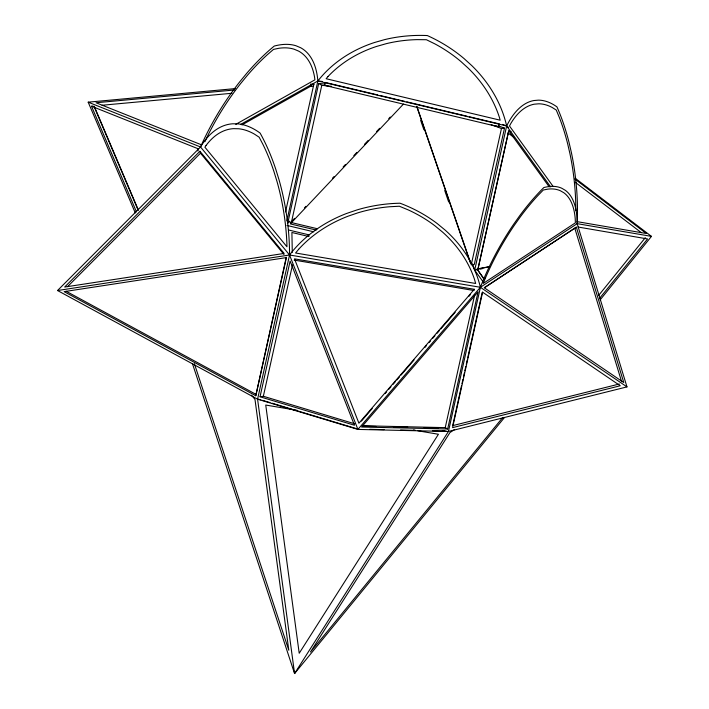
<?xml version="1.0" encoding="UTF-8"?>
<svg xmlns="http://www.w3.org/2000/svg" width="709" height="709" viewBox="0 0 709 709"><rect width="100%" height="100%" fill="white"/><g stroke="black" fill="none" stroke-linecap="round" stroke-linejoin="round"><path stroke-width="1.06" d="M255.789 395.755L286.418 257.589L64.111 291.638L255.789 395.755L286.259 257.216M197.962 151.035L198.44 148.881L91.532 106.226L136.474 211.911M285.523 211.938L313.857 84.132L310.542 84.442M286.844 220.88L317.862 80.986A135.898 59.441 -58.7 0 0 300.519 47.671L296.052 45.784A135.898 59.441 -58.7 0 0 274.25 46.067A135.898 59.441 -58.7 0 0 246.386 73.718L239.686 81.889A135.898 59.441 -58.7 0 0 200.532 146.985L57.535 290.53L257.58 399.185L357.912 429.424L448.434 431.48L626.978 386.892L577.17 223.654A126.867 49.993 -61 0 0 565.233 190.26L561.696 188.213A126.867 49.993 -61 0 0 543.838 187.548A126.867 49.993 -61 0 0 519.546 215.935L513.75 224.106A126.867 49.993 -61 0 0 480.401 287.287L357.912 429.424L289.547 254.992A135.898 65.379 81.2 0 0 279.027 179.776L275.898 169.611A135.898 65.379 81.2 0 0 260.097 133.07A135.898 65.379 81.2 0 0 238.224 123.898L232.871 123.783A135.898 65.379 81.2 0 0 200.532 146.985L88.182 102.167L135.286 212.93M325.254 84.105L318.696 83.449L288.217 220.942L291.31 222.821L403.456 104.072M291.31 222.821L321.789 85.328L318.696 83.449M504.48 417.512L294.572 673.55L257.58 399.185L289.547 254.992A137.369 114.069 3.1 0 1 346.612 213.462L356.795 209.988A137.369 114.069 3.1 0 1 400.036 203.217A137.369 114.069 3.1 0 1 437.258 223.601L445.208 230.15A137.369 114.069 3.1 0 1 480.401 287.287L626.978 386.892M260.035 396.783L290.123 261.072L354.465 425.24L260.035 396.783L263.349 396.269L354.624 423.778M263.349 396.269L292.48 264.865M504.507 128.152L501.458 128.497L471.237 264.82L474.286 264.475L504.507 128.152L498.338 125.812M57.535 290.53L289.547 254.992L480.401 287.287L577.17 223.654A126.867 55.745 83.6 0 0 571.374 152.506L569.105 142.686A126.867 55.745 83.6 0 0 556.964 106.891A126.867 55.745 83.6 0 0 538.388 100.146L533.859 100.545A126.867 55.745 83.6 0 0 506.651 125.972L474.684 270.164L483.095 281.819M489.91 266.557L478.017 268.835L508.716 130.873L510.48 132.22M508.716 130.873L478.017 268.835M447.663 428.98L361.572 427.022L478.061 291.842L447.663 428.98L445.234 427.633L474.675 294.82M480.401 287.287L448.434 431.48L294.572 673.55L192.449 363.664M461.506 385.847L452.688 425.622L619.303 384.012M461.976 383.702L462.933 379.404M463.411 377.25L464.36 372.952M464.838 370.807L465.795 366.5M466.265 364.355L467.222 360.057M467.701 357.903L482.235 292.338M469.225 116.728L499.349 123.907L498.657 126.84L324.359 85.302L325.05 82.377M313.857 84.132L313.316 86.064L310.01 86.365M474.33 289.29L358.914 423.211L294.501 258.856L474.33 289.29L473.922 290.513L294.102 260.079M204.919 141.711L206.904 137.422A131.954 57.713 -58.7 0 1 240.555 83.662L247.06 75.73A131.954 57.713 -58.7 0 1 267.284 54.761L273.514 49.391L278.797 48.292A131.954 57.713 -58.7 0 1 294.164 49.231L298.507 51.057A131.954 57.713 -58.7 0 1 314.512 76.891L314.893 79.851L235.787 124.341M598.706 295.343L645.314 237.683M599.584 298.321L647.583 238.942L578.03 227.022M600.071 299.969L651.465 236.381L575.105 178.163M502.628 417.636L310.462 652.023L449.967 432.561L454.584 429.521M511.003 131.325L509.984 132.521L549.236 186.892M361.404 421.084L372.216 408.535M385.209 393.468L386.644 391.793M388.807 389.276L390.978 386.768M393.141 384.26L395.303 381.743M396.748 380.077L399.628 376.727M401.072 375.052L414.056 359.986M424.877 347.428L426.322 345.753M429.202 342.412L430.647 340.737M432.809 338.22L434.971 335.712M437.143 333.203L439.305 330.686M440.75 329.02L455.169 312.279M468.879 296.371L470.324 294.696M287.411 223.574L289.68 221.173M292.268 220.8L294.554 218.381M304.427 207.923L305.951 206.319M332.539 178.163L334.063 176.55M343.174 166.899L345.46 164.488M353.818 155.634L356.857 152.417M364.453 144.37L368.255 140.347M376.612 131.502L379.652 128.285M388.762 118.633L390.287 117.02M199.929 151.265L64.661 287.048L284.132 253.432L199.929 151.265L200.496 153.188L283.999 254.504M67.568 286.631L200.496 153.188M484.548 287.686L576.355 227.164L623.778 382.559L484.238 287.739L576.355 227.164M240.927 124.261L317.862 80.986A137.369 114.503 15.5 0 1 374.423 42.531L384.508 39.651A137.369 114.503 15.5 0 1 427.314 35.556A137.369 114.503 15.5 0 1 464.103 58.617L471.955 65.769A137.369 114.503 15.5 0 1 506.651 125.972L550.645 186.91M241.937 124.926L311.18 85.975L310.834 83.963M483.946 279.178L477.095 269.136L489.024 266.859M477.937 269.544L474.684 270.164L472.531 263.899M480.108 269.128L482.271 268.711M91.532 106.226L93.039 105.995M88.182 102.167L235.441 88.581M234.723 89.963L96.043 102.752L201.028 144.636M102.069 105.251L231.932 93.278M362.45 425.746L445.234 427.633M362.654 426.162L375.832 426.455M393.415 426.853L407.702 427.181M424.186 427.554L438.472 427.882M369.823 429.299L384.11 429.627M400.585 430L414.871 430.328M432.455 430.726L444.543 431.001L442.363 430.629M322.24 81.429L317.862 80.986L506.651 125.972L508.406 127.31M324.359 85.302L327.655 85.638M321.789 85.328L331.626 86.321M257.58 399.185L260.85 399.734M444.073 430.744L446.253 431.116M297.231 410.369L265.742 405.043L299.207 653.273L438.419 434.262L417.778 430.771M413.436 430.035L415.607 430.398M577.144 221.651L646.298 233.5L574.937 179.093M577.17 223.654L651.465 236.381M326.131 82.634L377.773 94.935M379.927 95.449L404.671 101.343M406.824 101.857L467.071 116.214M317.614 228.803L290.752 222.404L290.46 223.938L316.249 230.079M286.968 225.435L313.786 231.825M288.944 230.088L309.381 234.954M309.035 236.576L291.904 232.499L292.285 252.395M262.578 400.346L269.987 402.579M272.096 403.217L357.735 429.025M502.539 124.412L506.651 125.972M495.564 125.67L498.657 126.84M491.169 124.598L501.458 128.497M66.141 291.239L255.869 394.293M575.176 182.222L641.246 232.596M508.123 133.017L514.282 137.714M200.532 146.985L289.547 254.992M251.473 395.143L254.983 399.397L288.802 650.233L194.355 363.646M553.171 186.511L509.479 125.98L511.021 123.144A123.189 54.132 83.6 0 1 534.311 104.188L538.716 103.806A123.189 54.132 83.6 0 1 552.24 107.52L556.264 110.055L559.259 117.242A123.189 54.132 83.6 0 1 567.687 143.936L569.885 153.472A123.189 54.132 83.6 0 1 575.823 210.724M477.095 269.136L484.167 278.929M94.253 106.297L137.909 208.951M94.226 106.891L138.308 210.538M416.901 106.465L470.873 263.775M416.635 106.253L470.164 262.277M420.65 120.353L423.885 129.774M444.729 190.508L448.682 202.03M574.822 228.325L621.598 381.61M294.527 671.334L294.572 673.55M482.599 292.205L452.581 427.633L620.26 385.758L482.599 292.205M485.47 277.946L483.228 283.44L575.371 222.848L575.229 218.921A124.004 48.868 -61 0 0 563.797 192.733L560.34 190.739A124.004 48.868 -61 0 0 547.747 189.143L543.298 190.012L537.785 195.693A124.004 48.868 -61 0 0 520.06 217.229L514.388 225.223A124.004 48.868 -61 0 0 485.47 277.946M206.062 145.469L204.901 147.206L286.95 246.767L286.888 243.542A130.979 63.012 81.2 0 0 276.953 181.344L273.94 171.543A130.979 63.012 81.2 0 0 262.942 144.414L259.175 137.218L254.496 134.161A130.979 63.012 81.2 0 0 238.676 128.763L233.518 128.657A130.979 63.012 81.2 0 0 206.062 145.469M298.657 249.293L295.573 252.998L475.659 283.476L474.392 279.036A133.797 111.109 3.1 0 0 442.629 232.153L434.874 225.772A133.797 111.109 3.1 0 0 408.357 209.961L399.371 206.23L389.427 206.762A133.797 111.109 3.1 0 0 358.072 212.771L348.154 216.165A133.797 111.109 3.1 0 0 298.657 249.293M327.975 76.572L326.122 78.726L500.164 120.193L499.411 117.419A132.432 110.382 15.5 0 0 468.41 68.348L460.832 61.453A132.432 110.382 15.5 0 0 434.901 43.896L426.393 39.722L416.972 39.633A132.432 110.382 15.5 0 0 386.254 43.674L376.532 46.448A132.432 110.382 15.5 0 0 327.975 76.572"/></g></svg>
